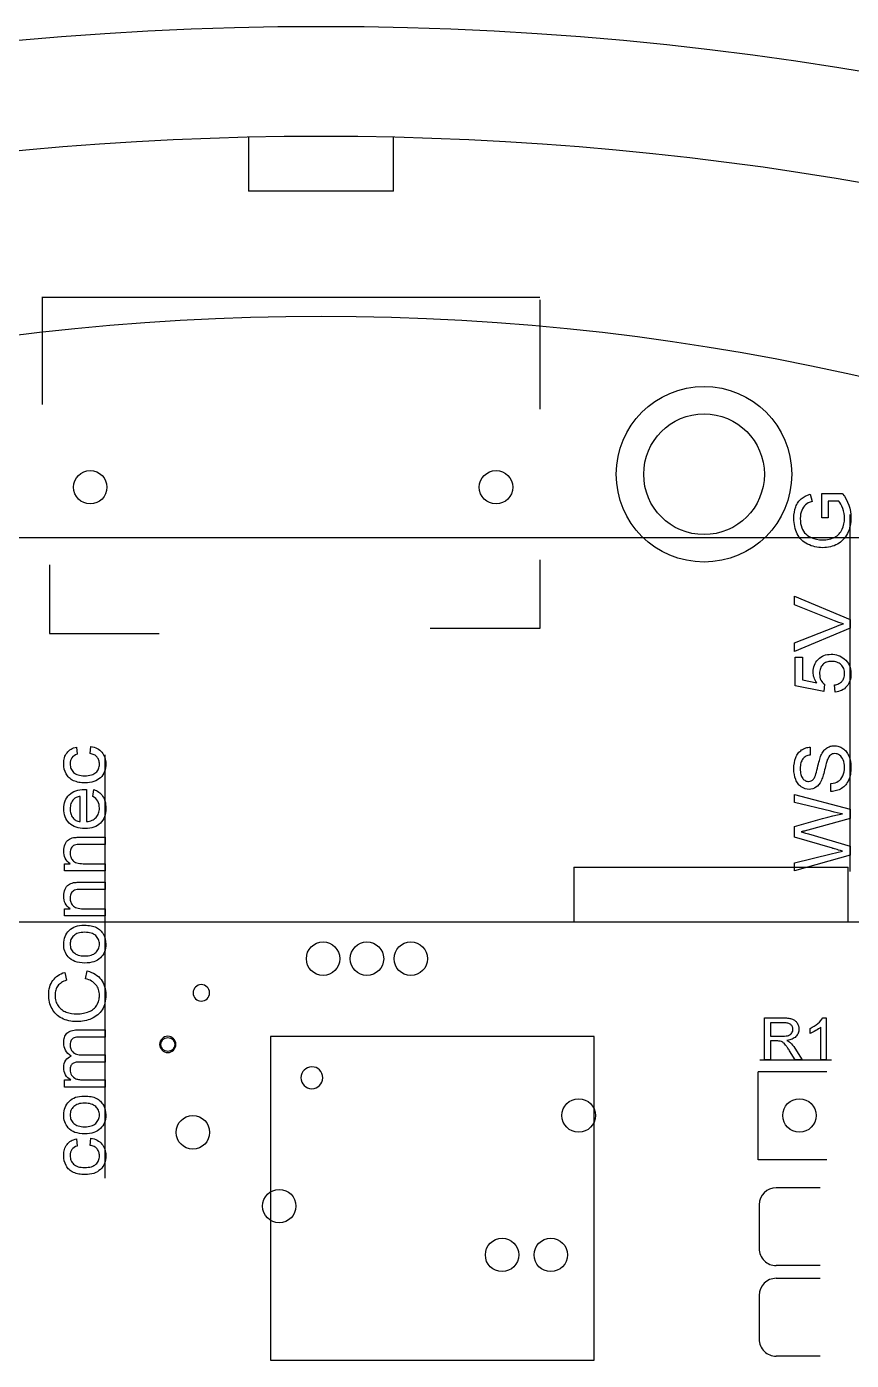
# Model space of a CAD drawing. Header units: millimetres. Extents: x -30 to 30, y -30 to 30.
# Drawn here: x -5.37 to 9.67, y 5.7 to 30 of the extents above; entities that cross this region are included whole.
import ezdxf

# ---------------------------------------------------------------- set-up
doc = ezdxf.new("R2010")
doc.units = ezdxf.units.MM
doc.linetypes.add('CENTERX2', pattern=[20.32, 12.7, -2.54, 2.54, -2.54])

msp = doc.modelspace()

# ---------------------------------------------------------------- linework, layer by layer
at = {"color": 7, "linetype": 'Continuous', "lineweight": 25}
for p, q in [((-1.321, 27.985), (-1.321, 27)), ((1.321, 27), (1.321, 27.985)), ((1.321, 27), (-1.321, 27)), ((21.657, 20.686), (-21.657, 20.686)), ((4.612, 14.686), (4.612, 13.686)), ((4.612, 14.686), (9.612, 14.686)), ((9.612, 13.686), (9.612, 14.686)), ((-22.766, 13.686), (22.781, 13.686))]:
    msp.add_line(p, q, dxfattribs=at)
at = {"color": 7, "linetype": 'Continuous'}
for p, q in [((-5.076, 23.114), (-5.076, 25.076)), ((-5.076, 25.07), (3.992, 25.07)), ((3.992, 25.02), (3.992, 23.033)), ((-4.949, 20.193), (-4.949, 18.943)), ((3.991, 20.283), (3.991, 19.033)), ((3.991, 19.033), (1.992, 19.033)), ((-4.949, 18.943), (-2.949, 18.943)), ((4.982, 11.599), (-0.918, 11.599)), ((-0.918, 11.599), (-0.918, 5.699)), ((4.982, 5.699), (4.982, 11.599)), ((9.224, 10.955), (7.974, 10.955)), ((7.974, 9.355), (7.974, 10.955)), ((9.224, 9.355), (7.974, 9.355)), ((9.102, 8.843), (8.302, 8.843)), ((7.993, 8.534), (7.993, 7.734)), ((9.102, 7.424), (8.302, 7.424)), ((9.102, 7.192), (8.302, 7.192)), ((7.993, 6.883), (7.993, 6.083)), ((-0.918, 5.699), (4.982, 5.699)), ((9.102, 5.773), (8.302, 5.773))]:
    msp.add_line(p, q, dxfattribs=at)
at = {"color": 7, "linetype": 'CENTERX2'}
for p, q in [((9.652, 14.605), (9.652, 21.114)), ((-3.937, 9.017), (-3.937, 16.732)), ((8.001, 11.176), (9.311, 11.176))]:
    msp.add_line(p, q, dxfattribs=at)
at = {"color": 7, "linetype": 'Continuous', "flags": 128}
for points in [[(9.248, 21.053), (9.131, 21.053), (9.131, 21.053), (9.131, 21.496), (9.131, 21.496), (9.507, 21.496), (9.507, 21.496), (9.544, 21.443), (9.576, 21.39), (9.603, 21.335), (9.625, 21.28), (9.643, 21.224), (9.655, 21.168), (9.663, 21.11), (9.665, 21.052), (9.665, 21.052), (9.664, 21.013), (9.661, 20.975), (9.656, 20.938), (9.649, 20.902), (9.64, 20.867), (9.629, 20.832), (9.616, 20.798), (9.601, 20.766), (9.585, 20.735), (9.566, 20.705), (9.546, 20.678), (9.524, 20.653), (9.5, 20.63), (9.474, 20.608), (9.447, 20.589), (9.418, 20.571), (9.387, 20.556), (9.356, 20.543), (9.323, 20.531), (9.29, 20.522), (9.256, 20.515), (9.221, 20.51), (9.186, 20.507), (9.149, 20.506), (9.149, 20.506), (9.112, 20.507), (9.077, 20.51), (9.041, 20.515), (9.007, 20.522), (8.973, 20.531), (8.939, 20.542), (8.906, 20.556), (8.874, 20.571), (8.843, 20.588), (8.814, 20.607), (8.788, 20.628), (8.763, 20.651), (8.74, 20.675), (8.72, 20.701), (8.701, 20.729), (8.685, 20.759), (8.67, 20.79), (8.658, 20.822), (8.647, 20.856), (8.638, 20.891), (8.632, 20.927), (8.627, 20.964), (8.624, 21.002), (8.623, 21.041), (8.623, 21.041), (8.625, 21.098), (8.632, 21.152), (8.643, 21.203), (8.658, 21.251), (8.668, 21.274), (8.678, 21.295), (8.689, 21.315), (8.701, 21.334), (8.714, 21.352), (8.727, 21.369), (8.742, 21.384), (8.757, 21.398), (8.791, 21.423), (8.83, 21.445), (8.874, 21.463), (8.922, 21.479), (8.922, 21.479), (8.955, 21.347), (8.955, 21.347), (8.919, 21.335), (8.887, 21.321), (8.859, 21.305), (8.836, 21.288), (8.815, 21.268), (8.797, 21.244), (8.78, 21.217), (8.766, 21.186), (8.755, 21.152), (8.747, 21.116), (8.742, 21.078), (8.74, 21.039), (8.74, 21.039), (8.742, 20.992), (8.747, 20.948), (8.756, 20.908), (8.768, 20.871), (8.783, 20.837), (8.8, 20.807), (8.82, 20.78), (8.841, 20.757), (8.864, 20.737), (8.889, 20.719), (8.914, 20.703), (8.941, 20.69), (8.941, 20.69), (8.989, 20.672), (9.038, 20.659), (9.09, 20.651), (9.144, 20.649), (9.144, 20.649), (9.177, 20.65), (9.208, 20.652), (9.238, 20.656), (9.267, 20.661), (9.295, 20.668), (9.321, 20.677), (9.346, 20.687), (9.369, 20.698), (9.391, 20.711), (9.412, 20.725), (9.431, 20.741), (9.448, 20.758), (9.464, 20.777), (9.479, 20.797), (9.492, 20.818), (9.504, 20.841), (9.523, 20.889), (9.537, 20.938), (9.545, 20.989), (9.548, 21.041), (9.548, 21.041), (9.546, 21.086), (9.539, 21.131), (9.529, 21.176), (9.514, 21.22), (9.496, 21.261), (9.478, 21.297), (9.46, 21.327), (9.441, 21.352), (9.441, 21.352), (9.248, 21.352), (9.248, 21.352), (9.248, 21.053)], [(9.652, 19.042), (8.636, 18.617), (8.636, 18.617), (8.636, 18.773), (8.636, 18.773), (9.364, 19.06), (9.364, 19.06), (9.407, 19.077), (9.449, 19.092), (9.489, 19.106), (9.528, 19.118), (9.528, 19.118), (9.446, 19.145), (9.364, 19.176), (9.364, 19.176), (8.636, 19.464), (8.636, 19.464), (8.636, 19.62), (8.636, 19.62), (9.652, 19.195), (9.652, 19.195), (9.652, 19.042)], [(9.378, 17.874), (9.365, 18.005), (9.365, 18.005), (9.387, 18.009), (9.408, 18.015), (9.427, 18.021), (9.445, 18.029), (9.461, 18.038), (9.476, 18.048), (9.49, 18.06), (9.502, 18.072), (9.513, 18.086), (9.522, 18.1), (9.53, 18.116), (9.536, 18.133), (9.541, 18.15), (9.545, 18.169), (9.547, 18.189), (9.548, 18.209), (9.548, 18.209), (9.547, 18.235), (9.544, 18.259), (9.539, 18.281), (9.532, 18.303), (9.523, 18.323), (9.511, 18.341), (9.498, 18.358), (9.483, 18.374), (9.466, 18.388), (9.448, 18.401), (9.429, 18.411), (9.408, 18.419), (9.386, 18.426), (9.362, 18.431), (9.337, 18.434), (9.311, 18.435), (9.311, 18.435), (9.286, 18.434), (9.263, 18.431), (9.241, 18.426), (9.22, 18.42), (9.201, 18.412), (9.183, 18.402), (9.166, 18.391), (9.151, 18.377), (9.137, 18.362), (9.125, 18.345), (9.115, 18.327), (9.107, 18.307), (9.1, 18.285), (9.096, 18.262), (9.093, 18.236), (9.092, 18.21), (9.092, 18.21), (9.094, 18.176), (9.098, 18.146), (9.106, 18.118), (9.117, 18.094), (9.131, 18.071), (9.146, 18.051), (9.164, 18.033), (9.183, 18.018), (9.183, 18.018), (9.17, 17.887), (9.17, 17.887), (8.649, 17.992), (8.649, 17.992), (8.649, 18.513), (8.649, 18.513), (8.779, 18.513), (8.779, 18.513), (8.779, 18.098), (8.779, 18.098), (9.042, 18.045), (9.042, 18.045), (9.027, 18.069), (9.013, 18.092), (9.001, 18.116), (8.992, 18.141), (8.984, 18.166), (8.979, 18.191), (8.976, 18.216), (8.975, 18.241), (8.975, 18.241), (8.976, 18.275), (8.98, 18.307), (8.988, 18.337), (8.998, 18.367), (9.011, 18.395), (9.026, 18.422), (9.045, 18.447), (9.067, 18.471), (9.09, 18.493), (9.116, 18.512), (9.143, 18.528), (9.172, 18.541), (9.202, 18.552), (9.235, 18.559), (9.268, 18.563), (9.304, 18.565), (9.304, 18.565), (9.337, 18.564), (9.37, 18.56), (9.402, 18.553), (9.432, 18.544), (9.461, 18.533), (9.489, 18.518), (9.516, 18.502), (9.542, 18.482), (9.542, 18.482), (9.571, 18.456), (9.596, 18.428), (9.617, 18.397), (9.634, 18.364), (9.648, 18.329), (9.657, 18.291), (9.663, 18.251), (9.665, 18.209), (9.665, 18.209), (9.664, 18.174), (9.66, 18.141), (9.654, 18.11), (9.645, 18.08), (9.634, 18.052), (9.621, 18.025), (9.605, 18), (9.586, 17.977), (9.566, 17.956), (9.544, 17.937), (9.521, 17.921), (9.495, 17.907), (9.468, 17.895), (9.44, 17.886), (9.41, 17.879), (9.378, 17.874)], [(-4.211, 16.754), (-4.198, 16.884), (-4.198, 16.884), (-4.166, 16.878), (-4.137, 16.87), (-4.109, 16.86), (-4.083, 16.847), (-4.059, 16.833), (-4.036, 16.817), (-4.016, 16.798), (-3.997, 16.778), (-3.98, 16.756), (-3.965, 16.732), (-3.952, 16.708), (-3.942, 16.682), (-3.934, 16.655), (-3.928, 16.627), (-3.925, 16.598), (-3.924, 16.567), (-3.924, 16.567), (-3.926, 16.529), (-3.93, 16.492), (-3.938, 16.458), (-3.949, 16.426), (-3.962, 16.395), (-3.98, 16.367), (-3.999, 16.34), (-4.023, 16.315), (-4.049, 16.293), (-4.077, 16.274), (-4.109, 16.257), (-4.143, 16.244), (-4.179, 16.234), (-4.219, 16.226), (-4.261, 16.222), (-4.305, 16.22), (-4.305, 16.22), (-4.335, 16.221), (-4.363, 16.223), (-4.391, 16.226), (-4.417, 16.23), (-4.443, 16.236), (-4.467, 16.243), (-4.491, 16.252), (-4.514, 16.261), (-4.536, 16.272), (-4.556, 16.284), (-4.575, 16.298), (-4.592, 16.313), (-4.608, 16.329), (-4.623, 16.347), (-4.636, 16.365), (-4.648, 16.386), (-4.667, 16.428), (-4.681, 16.473), (-4.69, 16.519), (-4.692, 16.567), (-4.692, 16.567), (-4.691, 16.598), (-4.689, 16.627), (-4.684, 16.654), (-4.677, 16.68), (-4.669, 16.705), (-4.658, 16.728), (-4.646, 16.75), (-4.631, 16.77), (-4.615, 16.789), (-4.598, 16.806), (-4.579, 16.822), (-4.558, 16.835), (-4.535, 16.847), (-4.511, 16.857), (-4.485, 16.865), (-4.458, 16.871), (-4.458, 16.871), (-4.445, 16.741), (-4.445, 16.741), (-4.476, 16.731), (-4.502, 16.716), (-4.524, 16.699), (-4.543, 16.678), (-4.557, 16.654), (-4.567, 16.628), (-4.573, 16.6), (-4.575, 16.569), (-4.575, 16.569), (-4.574, 16.545), (-4.571, 16.522), (-4.566, 16.501), (-4.559, 16.481), (-4.55, 16.462), (-4.539, 16.444), (-4.526, 16.427), (-4.511, 16.411), (-4.494, 16.397), (-4.475, 16.385), (-4.453, 16.374), (-4.429, 16.365), (-4.402, 16.359), (-4.373, 16.354), (-4.342, 16.351), (-4.309, 16.35), (-4.309, 16.35), (-4.275, 16.351), (-4.244, 16.354), (-4.214, 16.359), (-4.188, 16.365), (-4.163, 16.373), (-4.142, 16.384), (-4.122, 16.395), (-4.105, 16.409), (-4.09, 16.425), (-4.077, 16.441), (-4.066, 16.458), (-4.057, 16.477), (-4.05, 16.497), (-4.045, 16.518), (-4.042, 16.54), (-4.041, 16.563), (-4.041, 16.563), (-4.042, 16.581), (-4.044, 16.599), (-4.047, 16.616), (-4.052, 16.633), (-4.057, 16.648), (-4.065, 16.663), (-4.073, 16.677), (-4.083, 16.69), (-4.094, 16.702), (-4.106, 16.713), (-4.12, 16.723), (-4.135, 16.731), (-4.152, 16.739), (-4.17, 16.745), (-4.19, 16.75), (-4.211, 16.754)], [(9.3, 16.064), (9.3, 16.207), (9.3, 16.207), (9.339, 16.213), (9.374, 16.222), (9.405, 16.234), (9.432, 16.249), (9.457, 16.267), (9.479, 16.29), (9.499, 16.318), (9.516, 16.35), (9.53, 16.385), (9.54, 16.423), (9.546, 16.463), (9.548, 16.504), (9.548, 16.504), (9.546, 16.541), (9.542, 16.576), (9.534, 16.609), (9.524, 16.639), (9.51, 16.666), (9.495, 16.69), (9.477, 16.71), (9.457, 16.726), (9.436, 16.738), (9.415, 16.747), (9.393, 16.752), (9.371, 16.754), (9.371, 16.754), (9.349, 16.753), (9.328, 16.748), (9.309, 16.74), (9.291, 16.728), (9.275, 16.713), (9.26, 16.693), (9.246, 16.668), (9.233, 16.639), (9.233, 16.639), (9.229, 16.627), (9.224, 16.612), (9.219, 16.594), (9.213, 16.573), (9.207, 16.549), (9.2, 16.521), (9.192, 16.491), (9.184, 16.457), (9.176, 16.424), (9.167, 16.392), (9.159, 16.363), (9.152, 16.337), (9.144, 16.313), (9.136, 16.292), (9.128, 16.273), (9.121, 16.257), (9.121, 16.257), (9.101, 16.221), (9.078, 16.189), (9.054, 16.163), (9.027, 16.141), (8.998, 16.125), (8.967, 16.113), (8.935, 16.105), (8.901, 16.103), (8.901, 16.103), (8.864, 16.106), (8.827, 16.114), (8.792, 16.128), (8.758, 16.148), (8.742, 16.16), (8.727, 16.174), (8.713, 16.188), (8.7, 16.204), (8.688, 16.221), (8.677, 16.24), (8.667, 16.26), (8.657, 16.281), (8.642, 16.326), (8.632, 16.373), (8.625, 16.422), (8.623, 16.475), (8.623, 16.475), (8.625, 16.532), (8.632, 16.585), (8.643, 16.635), (8.659, 16.682), (8.668, 16.704), (8.679, 16.724), (8.691, 16.743), (8.703, 16.761), (8.717, 16.778), (8.732, 16.793), (8.748, 16.807), (8.764, 16.82), (8.782, 16.831), (8.8, 16.841), (8.819, 16.849), (8.839, 16.857), (8.859, 16.863), (8.88, 16.867), (8.901, 16.87), (8.923, 16.871), (8.923, 16.871), (8.923, 16.728), (8.923, 16.728), (8.901, 16.725), (8.88, 16.72), (8.861, 16.713), (8.843, 16.705), (8.827, 16.696), (8.812, 16.685), (8.798, 16.672), (8.786, 16.658), (8.775, 16.642), (8.766, 16.624), (8.758, 16.605), (8.752, 16.583), (8.747, 16.56), (8.743, 16.535), (8.741, 16.509), (8.74, 16.48), (8.74, 16.48), (8.741, 16.451), (8.743, 16.423), (8.747, 16.398), (8.751, 16.375), (8.758, 16.353), (8.765, 16.334), (8.774, 16.317), (8.785, 16.302), (8.796, 16.289), (8.808, 16.278), (8.821, 16.268), (8.834, 16.26), (8.847, 16.254), (8.862, 16.25), (8.876, 16.247), (8.892, 16.246), (8.892, 16.246), (8.918, 16.249), (8.941, 16.256), (8.963, 16.269), (8.982, 16.286), (8.982, 16.286), (8.99, 16.298), (8.999, 16.313), (9.008, 16.333), (9.017, 16.356), (9.026, 16.383), (9.035, 16.415), (9.044, 16.45), (9.054, 16.489), (9.063, 16.529), (9.072, 16.565), (9.08, 16.598), (9.088, 16.628), (9.096, 16.655), (9.104, 16.679), (9.111, 16.699), (9.118, 16.717), (9.118, 16.717), (9.128, 16.739), (9.14, 16.76), (9.151, 16.779), (9.164, 16.797), (9.177, 16.814), (9.191, 16.829), (9.205, 16.842), (9.221, 16.854), (9.236, 16.864), (9.253, 16.873), (9.27, 16.88), (9.287, 16.887), (9.306, 16.891), (9.324, 16.895), (9.344, 16.897), (9.364, 16.898), (9.364, 16.898), (9.384, 16.897), (9.403, 16.894), (9.423, 16.891), (9.442, 16.886), (9.46, 16.879), (9.479, 16.871), (9.497, 16.861), (9.515, 16.85), (9.532, 16.837), (9.549, 16.823), (9.564, 16.808), (9.578, 16.791), (9.592, 16.774), (9.604, 16.754), (9.615, 16.734), (9.626, 16.712), (9.643, 16.666), (9.655, 16.617), (9.663, 16.565), (9.665, 16.51), (9.665, 16.51), (9.664, 16.476), (9.662, 16.442), (9.659, 16.41), (9.654, 16.38), (9.648, 16.351), (9.641, 16.323), (9.632, 16.297), (9.622, 16.272), (9.611, 16.249), (9.598, 16.227), (9.584, 16.206), (9.569, 16.186), (9.552, 16.168), (9.534, 16.151), (9.515, 16.136), (9.494, 16.121), (9.472, 16.109), (9.45, 16.097), (9.427, 16.088), (9.403, 16.08), (9.378, 16.073), (9.353, 16.069), (9.327, 16.065), (9.3, 16.064)], [(-4.158, 15.971), (-4.145, 16.099), (-4.145, 16.099), (-4.12, 16.09), (-4.096, 16.079), (-4.073, 16.067), (-4.052, 16.053), (-4.032, 16.037), (-4.014, 16.02), (-3.997, 16.001), (-3.982, 15.98), (-3.969, 15.957), (-3.957, 15.933), (-3.947, 15.908), (-3.938, 15.88), (-3.932, 15.852), (-3.928, 15.822), (-3.925, 15.79), (-3.924, 15.757), (-3.924, 15.757), (-3.926, 15.715), (-3.93, 15.676), (-3.938, 15.639), (-3.949, 15.604), (-3.963, 15.571), (-3.98, 15.541), (-4, 15.513), (-4.023, 15.486), (-4.049, 15.463), (-4.078, 15.443), (-4.109, 15.426), (-4.143, 15.412), (-4.179, 15.401), (-4.217, 15.393), (-4.258, 15.388), (-4.302, 15.387), (-4.302, 15.387), (-4.347, 15.388), (-4.389, 15.393), (-4.43, 15.401), (-4.467, 15.412), (-4.502, 15.426), (-4.534, 15.443), (-4.563, 15.464), (-4.59, 15.487), (-4.614, 15.514), (-4.635, 15.542), (-4.653, 15.572), (-4.667, 15.603), (-4.678, 15.637), (-4.686, 15.673), (-4.691, 15.71), (-4.692, 15.749), (-4.692, 15.749), (-4.691, 15.787), (-4.686, 15.824), (-4.678, 15.858), (-4.667, 15.891), (-4.653, 15.922), (-4.636, 15.951), (-4.616, 15.979), (-4.592, 16.004), (-4.565, 16.027), (-4.537, 16.047), (-4.505, 16.064), (-4.471, 16.078), (-4.434, 16.089), (-4.395, 16.097), (-4.353, 16.101), (-4.309, 16.103), (-4.309, 16.103), (-4.295, 16.103), (-4.276, 16.102), (-4.276, 16.102), (-4.276, 15.517), (-4.276, 15.517), (-4.248, 15.52), (-4.222, 15.524), (-4.198, 15.531), (-4.175, 15.539), (-4.154, 15.55), (-4.135, 15.562), (-4.118, 15.576), (-4.102, 15.592), (-4.087, 15.609), (-4.075, 15.627), (-4.065, 15.647), (-4.056, 15.667), (-4.05, 15.689), (-4.045, 15.711), (-4.042, 15.735), (-4.041, 15.759), (-4.041, 15.759), (-4.043, 15.795), (-4.048, 15.829), (-4.057, 15.859), (-4.069, 15.887), (-4.085, 15.912), (-4.106, 15.935), (-4.13, 15.954), (-4.158, 15.971)], [(-4.393, 15.517), (-4.393, 15.973), (-4.393, 15.973), (-4.412, 15.97), (-4.431, 15.966), (-4.447, 15.961), (-4.463, 15.955), (-4.477, 15.948), (-4.491, 15.94), (-4.502, 15.931), (-4.513, 15.92), (-4.513, 15.92), (-4.528, 15.903), (-4.54, 15.885), (-4.551, 15.865), (-4.56, 15.844), (-4.567, 15.822), (-4.571, 15.799), (-4.574, 15.775), (-4.575, 15.749), (-4.575, 15.749), (-4.574, 15.726), (-4.572, 15.703), (-4.568, 15.682), (-4.563, 15.661), (-4.556, 15.642), (-4.547, 15.623), (-4.537, 15.605), (-4.526, 15.589), (-4.513, 15.573), (-4.499, 15.56), (-4.484, 15.548), (-4.468, 15.538), (-4.45, 15.53), (-4.432, 15.524), (-4.413, 15.519), (-4.393, 15.517)], [(9.652, 14.902), (8.636, 14.618), (8.636, 14.618), (8.636, 14.766), (8.636, 14.766), (9.305, 14.927), (9.305, 14.927), (9.408, 14.952), (9.51, 14.976), (9.51, 14.976), (9.473, 14.987), (9.44, 14.997), (9.411, 15.005), (9.386, 15.012), (9.365, 15.018), (9.349, 15.023), (9.336, 15.027), (9.328, 15.029), (9.328, 15.029), (8.636, 15.23), (8.636, 15.23), (8.636, 15.427), (8.636, 15.427), (9.146, 15.573), (9.146, 15.573), (9.24, 15.596), (9.332, 15.618), (9.422, 15.637), (9.51, 15.654), (9.51, 15.654), (9.465, 15.664), (9.414, 15.676), (9.359, 15.69), (9.299, 15.704), (9.299, 15.704), (8.636, 15.863), (8.636, 15.863), (8.636, 16.012), (8.636, 16.012), (9.652, 15.741), (9.652, 15.741), (9.652, 15.573), (9.652, 15.573), (8.877, 15.36), (8.877, 15.36), (8.854, 15.354), (8.833, 15.348), (8.815, 15.343), (8.799, 15.339), (8.786, 15.335), (8.774, 15.332), (8.765, 15.33), (8.759, 15.328), (8.759, 15.328), (8.798, 15.317), (8.833, 15.306), (8.864, 15.297), (8.891, 15.29), (8.891, 15.29), (9.652, 15.069), (9.652, 15.069), (9.652, 14.902)], [(-3.937, 14.618), (-4.679, 14.618), (-4.679, 14.618), (-4.679, 14.748), (-4.679, 14.748), (-4.576, 14.748), (-4.576, 14.748), (-4.603, 14.769), (-4.627, 14.793), (-4.647, 14.819), (-4.663, 14.847), (-4.676, 14.877), (-4.685, 14.909), (-4.691, 14.944), (-4.692, 14.981), (-4.692, 14.981), (-4.691, 15.013), (-4.686, 15.044), (-4.679, 15.074), (-4.668, 15.102), (-4.655, 15.128), (-4.641, 15.15), (-4.624, 15.169), (-4.606, 15.185), (-4.585, 15.197), (-4.563, 15.208), (-4.539, 15.217), (-4.513, 15.223), (-4.513, 15.223), (-4.503, 15.225), (-4.492, 15.226), (-4.48, 15.228), (-4.465, 15.228), (-4.449, 15.229), (-4.431, 15.23), (-4.412, 15.23), (-4.391, 15.23), (-4.391, 15.23), (-3.937, 15.23), (-3.937, 15.23), (-3.937, 15.1), (-3.937, 15.1), (-4.38, 15.1), (-4.38, 15.1), (-4.416, 15.099), (-4.446, 15.096), (-4.472, 15.092), (-4.493, 15.085), (-4.511, 15.077), (-4.527, 15.065), (-4.541, 15.051), (-4.553, 15.033), (-4.563, 15.014), (-4.57, 14.993), (-4.574, 14.97), (-4.575, 14.945), (-4.575, 14.945), (-4.574, 14.926), (-4.572, 14.907), (-4.568, 14.888), (-4.563, 14.871), (-4.556, 14.854), (-4.547, 14.837), (-4.537, 14.822), (-4.525, 14.807), (-4.511, 14.793), (-4.494, 14.781), (-4.475, 14.771), (-4.453, 14.763), (-4.427, 14.756), (-4.399, 14.752), (-4.369, 14.749), (-4.335, 14.748), (-4.335, 14.748), (-3.937, 14.748), (-3.937, 14.748), (-3.937, 14.618)], [(-3.937, 13.797), (-4.679, 13.797), (-4.679, 13.797), (-4.679, 13.928), (-4.679, 13.928), (-4.576, 13.928), (-4.576, 13.928), (-4.603, 13.949), (-4.627, 13.972), (-4.647, 13.998), (-4.663, 14.026), (-4.676, 14.056), (-4.685, 14.088), (-4.691, 14.123), (-4.692, 14.16), (-4.692, 14.16), (-4.691, 14.192), (-4.686, 14.223), (-4.679, 14.253), (-4.668, 14.281), (-4.655, 14.307), (-4.641, 14.33), (-4.624, 14.349), (-4.606, 14.364), (-4.585, 14.377), (-4.563, 14.388), (-4.539, 14.396), (-4.513, 14.403), (-4.513, 14.403), (-4.503, 14.404), (-4.492, 14.406), (-4.48, 14.407), (-4.465, 14.408), (-4.449, 14.409), (-4.431, 14.409), (-4.412, 14.409), (-4.391, 14.41), (-4.391, 14.41), (-3.937, 14.41), (-3.937, 14.41), (-3.937, 14.279), (-3.937, 14.279), (-4.38, 14.279), (-4.38, 14.279), (-4.416, 14.278), (-4.446, 14.276), (-4.472, 14.271), (-4.493, 14.265), (-4.511, 14.256), (-4.527, 14.244), (-4.541, 14.23), (-4.553, 14.213), (-4.563, 14.193), (-4.57, 14.172), (-4.574, 14.149), (-4.575, 14.125), (-4.575, 14.125), (-4.574, 14.105), (-4.572, 14.086), (-4.568, 14.068), (-4.563, 14.05), (-4.556, 14.033), (-4.547, 14.017), (-4.537, 14.001), (-4.525, 13.986), (-4.511, 13.972), (-4.494, 13.96), (-4.475, 13.95), (-4.453, 13.942), (-4.427, 13.936), (-4.399, 13.931), (-4.369, 13.928), (-4.335, 13.928), (-4.335, 13.928), (-3.937, 13.928), (-3.937, 13.928), (-3.937, 13.797)], [(-4.308, 12.938), (-4.358, 12.94), (-4.404, 12.945), (-4.447, 12.954), (-4.486, 12.966), (-4.522, 12.982), (-4.555, 13.002), (-4.585, 13.025), (-4.611, 13.051), (-4.611, 13.051), (-4.63, 13.076), (-4.646, 13.102), (-4.661, 13.129), (-4.672, 13.157), (-4.681, 13.187), (-4.687, 13.218), (-4.691, 13.25), (-4.692, 13.283), (-4.692, 13.283), (-4.691, 13.32), (-4.686, 13.356), (-4.678, 13.389), (-4.668, 13.421), (-4.654, 13.451), (-4.637, 13.48), (-4.616, 13.507), (-4.593, 13.532), (-4.567, 13.554), (-4.539, 13.574), (-4.508, 13.59), (-4.475, 13.604), (-4.439, 13.614), (-4.401, 13.622), (-4.361, 13.627), (-4.319, 13.628), (-4.319, 13.628), (-4.284, 13.627), (-4.251, 13.625), (-4.221, 13.622), (-4.192, 13.617), (-4.165, 13.611), (-4.14, 13.604), (-4.117, 13.596), (-4.095, 13.586), (-4.076, 13.574), (-4.057, 13.562), (-4.039, 13.548), (-4.023, 13.533), (-4.008, 13.517), (-3.994, 13.5), (-3.981, 13.481), (-3.969, 13.461), (-3.949, 13.42), (-3.935, 13.376), (-3.927, 13.331), (-3.924, 13.283), (-3.924, 13.283), (-3.926, 13.245), (-3.93, 13.21), (-3.938, 13.175), (-3.949, 13.143), (-3.963, 13.113), (-3.98, 13.084), (-4, 13.058), (-4.023, 13.033), (-4.049, 13.011), (-4.078, 12.991), (-4.11, 12.975), (-4.144, 12.962), (-4.181, 12.951), (-4.221, 12.944), (-4.263, 12.939), (-4.308, 12.938)], [(-4.309, 13.068), (-4.276, 13.069), (-4.246, 13.072), (-4.217, 13.077), (-4.191, 13.083), (-4.167, 13.092), (-4.145, 13.102), (-4.126, 13.115), (-4.108, 13.129), (-4.092, 13.145), (-4.079, 13.162), (-4.067, 13.18), (-4.058, 13.198), (-4.051, 13.218), (-4.045, 13.239), (-4.042, 13.261), (-4.041, 13.283), (-4.041, 13.283), (-4.042, 13.306), (-4.045, 13.327), (-4.051, 13.348), (-4.058, 13.368), (-4.067, 13.386), (-4.079, 13.404), (-4.092, 13.421), (-4.108, 13.437), (-4.126, 13.451), (-4.146, 13.463), (-4.168, 13.474), (-4.193, 13.483), (-4.219, 13.489), (-4.248, 13.494), (-4.279, 13.497), (-4.313, 13.498), (-4.313, 13.498), (-4.344, 13.497), (-4.373, 13.494), (-4.401, 13.489), (-4.426, 13.482), (-4.45, 13.474), (-4.471, 13.463), (-4.491, 13.451), (-4.509, 13.436), (-4.524, 13.42), (-4.538, 13.404), (-4.549, 13.386), (-4.559, 13.367), (-4.566, 13.348), (-4.571, 13.327), (-4.574, 13.306), (-4.575, 13.283), (-4.575, 13.283), (-4.574, 13.261), (-4.571, 13.239), (-4.566, 13.218), (-4.559, 13.198), (-4.549, 13.18), (-4.538, 13.162), (-4.524, 13.145), (-4.509, 13.129), (-4.491, 13.115), (-4.471, 13.102), (-4.45, 13.092), (-4.426, 13.083), (-4.4, 13.077), (-4.371, 13.072), (-4.341, 13.069), (-4.309, 13.068)], [(-4.296, 12.651), (-4.262, 12.794), (-4.262, 12.794), (-4.222, 12.782), (-4.185, 12.768), (-4.149, 12.752), (-4.117, 12.734), (-4.087, 12.713), (-4.059, 12.69), (-4.033, 12.665), (-4.011, 12.638), (-3.99, 12.609), (-3.973, 12.578), (-3.958, 12.546), (-3.946, 12.512), (-3.936, 12.477), (-3.929, 12.44), (-3.925, 12.401), (-3.924, 12.361), (-3.924, 12.361), (-3.925, 12.32), (-3.928, 12.281), (-3.933, 12.243), (-3.94, 12.208), (-3.95, 12.174), (-3.961, 12.143), (-3.975, 12.114), (-3.99, 12.086), (-4.008, 12.061), (-4.027, 12.036), (-4.049, 12.014), (-4.072, 11.993), (-4.097, 11.973), (-4.123, 11.956), (-4.152, 11.94), (-4.182, 11.925), (-4.214, 11.912), (-4.247, 11.901), (-4.279, 11.891), (-4.313, 11.883), (-4.347, 11.877), (-4.382, 11.873), (-4.417, 11.87), (-4.453, 11.87), (-4.453, 11.87), (-4.491, 11.871), (-4.529, 11.873), (-4.565, 11.878), (-4.6, 11.885), (-4.634, 11.894), (-4.666, 11.904), (-4.697, 11.917), (-4.727, 11.931), (-4.756, 11.948), (-4.782, 11.966), (-4.807, 11.985), (-4.83, 12.006), (-4.852, 12.029), (-4.871, 12.054), (-4.889, 12.08), (-4.905, 12.108), (-4.919, 12.136), (-4.932, 12.166), (-4.942, 12.196), (-4.951, 12.227), (-4.957, 12.259), (-4.962, 12.292), (-4.965, 12.325), (-4.966, 12.359), (-4.966, 12.359), (-4.965, 12.397), (-4.961, 12.434), (-4.955, 12.469), (-4.947, 12.502), (-4.936, 12.534), (-4.922, 12.564), (-4.907, 12.593), (-4.889, 12.621), (-4.868, 12.646), (-4.846, 12.67), (-4.822, 12.691), (-4.795, 12.711), (-4.767, 12.728), (-4.737, 12.744), (-4.705, 12.757), (-4.671, 12.768), (-4.671, 12.768), (-4.64, 12.625), (-4.64, 12.625), (-4.666, 12.616), (-4.691, 12.605), (-4.713, 12.594), (-4.734, 12.582), (-4.753, 12.568), (-4.77, 12.554), (-4.785, 12.539), (-4.799, 12.522), (-4.811, 12.505), (-4.821, 12.486), (-4.829, 12.467), (-4.836, 12.446), (-4.842, 12.424), (-4.846, 12.401), (-4.848, 12.377), (-4.849, 12.352), (-4.849, 12.352), (-4.848, 12.323), (-4.845, 12.296), (-4.841, 12.27), (-4.835, 12.244), (-4.827, 12.22), (-4.818, 12.198), (-4.807, 12.176), (-4.794, 12.156), (-4.779, 12.137), (-4.764, 12.119), (-4.747, 12.103), (-4.729, 12.089), (-4.71, 12.075), (-4.689, 12.064), (-4.668, 12.054), (-4.645, 12.045), (-4.598, 12.031), (-4.551, 12.021), (-4.502, 12.015), (-4.453, 12.013), (-4.453, 12.013), (-4.422, 12.014), (-4.391, 12.015), (-4.362, 12.018), (-4.334, 12.022), (-4.306, 12.028), (-4.28, 12.035), (-4.255, 12.042), (-4.23, 12.052), (-4.207, 12.062), (-4.186, 12.074), (-4.166, 12.086), (-4.147, 12.101), (-4.13, 12.116), (-4.115, 12.133), (-4.101, 12.152), (-4.088, 12.171), (-4.077, 12.192), (-4.068, 12.213), (-4.06, 12.234), (-4.053, 12.256), (-4.048, 12.278), (-4.044, 12.301), (-4.042, 12.324), (-4.041, 12.347), (-4.041, 12.347), (-4.042, 12.376), (-4.045, 12.403), (-4.05, 12.429), (-4.057, 12.454), (-4.066, 12.478), (-4.077, 12.501), (-4.09, 12.522), (-4.105, 12.543), (-4.122, 12.562), (-4.141, 12.58), (-4.162, 12.596), (-4.185, 12.61), (-4.21, 12.623), (-4.236, 12.634), (-4.265, 12.643), (-4.296, 12.651)], [(8.089, 11.176), (8.089, 11.938), (8.089, 11.938), (8.438, 11.938), (8.438, 11.938), (8.463, 11.938), (8.487, 11.937), (8.509, 11.935), (8.529, 11.933), (8.548, 11.93), (8.565, 11.927), (8.581, 11.922), (8.596, 11.918), (8.609, 11.912), (8.621, 11.906), (8.633, 11.898), (8.644, 11.89), (8.655, 11.88), (8.664, 11.87), (8.673, 11.858), (8.682, 11.846), (8.696, 11.82), (8.706, 11.792), (8.712, 11.763), (8.714, 11.733), (8.714, 11.733), (8.713, 11.713), (8.711, 11.694), (8.707, 11.676), (8.701, 11.659), (8.693, 11.642), (8.684, 11.627), (8.673, 11.612), (8.661, 11.598), (8.647, 11.584), (8.63, 11.573), (8.612, 11.562), (8.593, 11.553), (8.571, 11.544), (8.548, 11.538), (8.523, 11.532), (8.496, 11.528), (8.496, 11.528), (8.514, 11.518), (8.531, 11.508), (8.545, 11.498), (8.556, 11.489), (8.556, 11.489), (8.578, 11.467), (8.6, 11.442), (8.62, 11.415), (8.641, 11.386), (8.641, 11.386), (8.774, 11.176), (8.774, 11.176), (8.649, 11.176), (8.649, 11.176), (8.546, 11.337), (8.546, 11.337), (8.535, 11.354), (8.524, 11.37), (8.514, 11.385), (8.505, 11.398), (8.496, 11.411), (8.487, 11.423), (8.479, 11.434), (8.472, 11.443), (8.457, 11.46), (8.444, 11.475), (8.431, 11.486), (8.42, 11.495), (8.396, 11.507), (8.373, 11.514), (8.373, 11.514), (8.362, 11.516), (8.35, 11.517), (8.334, 11.518), (8.315, 11.518), (8.315, 11.518), (8.196, 11.518), (8.196, 11.518), (8.196, 11.176), (8.196, 11.176), (8.089, 11.176)], [(9.212, 11.176), (9.115, 11.176), (9.115, 11.176), (9.115, 11.77), (9.115, 11.77), (9.096, 11.754), (9.074, 11.738), (9.05, 11.722), (9.022, 11.706), (8.994, 11.691), (8.968, 11.677), (8.943, 11.666), (8.919, 11.657), (8.919, 11.657), (8.919, 11.748), (8.919, 11.748), (8.959, 11.767), (8.996, 11.788), (9.031, 11.811), (9.063, 11.837), (9.091, 11.863), (9.115, 11.888), (9.135, 11.913), (9.149, 11.938), (9.149, 11.938), (9.212, 11.938), (9.212, 11.938), (9.212, 11.176)], [(-3.937, 10.677), (-4.679, 10.677), (-4.679, 10.677), (-4.679, 10.807), (-4.679, 10.807), (-4.564, 10.807), (-4.564, 10.807), (-4.591, 10.826), (-4.616, 10.848), (-4.638, 10.873), (-4.657, 10.901), (-4.673, 10.931), (-4.684, 10.963), (-4.69, 10.997), (-4.692, 11.033), (-4.692, 11.033), (-4.69, 11.072), (-4.683, 11.108), (-4.672, 11.14), (-4.656, 11.168), (-4.636, 11.193), (-4.613, 11.213), (-4.585, 11.23), (-4.555, 11.243), (-4.555, 11.243), (-4.587, 11.267), (-4.615, 11.292), (-4.639, 11.319), (-4.658, 11.348), (-4.673, 11.379), (-4.684, 11.411), (-4.69, 11.445), (-4.692, 11.481), (-4.692, 11.481), (-4.691, 11.509), (-4.689, 11.535), (-4.684, 11.56), (-4.677, 11.583), (-4.669, 11.604), (-4.658, 11.623), (-4.646, 11.641), (-4.632, 11.658), (-4.615, 11.672), (-4.597, 11.685), (-4.577, 11.695), (-4.554, 11.704), (-4.53, 11.71), (-4.503, 11.715), (-4.475, 11.718), (-4.444, 11.719), (-4.444, 11.719), (-3.937, 11.719), (-3.937, 11.719), (-3.937, 11.589), (-3.937, 11.589), (-4.396, 11.589), (-4.396, 11.589), (-4.431, 11.588), (-4.46, 11.586), (-4.484, 11.582), (-4.503, 11.576), (-4.518, 11.569), (-4.532, 11.558), (-4.545, 11.546), (-4.555, 11.53), (-4.564, 11.513), (-4.57, 11.494), (-4.574, 11.474), (-4.575, 11.452), (-4.575, 11.452), (-4.574, 11.432), (-4.572, 11.413), (-4.568, 11.395), (-4.562, 11.377), (-4.555, 11.361), (-4.547, 11.346), (-4.536, 11.331), (-4.524, 11.317), (-4.511, 11.304), (-4.495, 11.293), (-4.477, 11.284), (-4.458, 11.277), (-4.436, 11.271), (-4.413, 11.267), (-4.388, 11.264), (-4.361, 11.263), (-4.361, 11.263), (-3.937, 11.263), (-3.937, 11.263), (-3.937, 11.133), (-3.937, 11.133), (-4.411, 11.133), (-4.411, 11.133), (-4.431, 11.133), (-4.449, 11.131), (-4.467, 11.129), (-4.483, 11.125), (-4.497, 11.121), (-4.511, 11.115), (-4.523, 11.109), (-4.534, 11.101), (-4.544, 11.093), (-4.552, 11.083), (-4.559, 11.072), (-4.565, 11.059), (-4.57, 11.046), (-4.573, 11.031), (-4.575, 11.015), (-4.575, 10.997), (-4.575, 10.997), (-4.574, 10.97), (-4.568, 10.945), (-4.56, 10.92), (-4.548, 10.896), (-4.533, 10.874), (-4.514, 10.856), (-4.492, 10.84), (-4.468, 10.828), (-4.454, 10.823), (-4.438, 10.819), (-4.421, 10.816), (-4.403, 10.813), (-4.383, 10.81), (-4.362, 10.809), (-4.339, 10.808), (-4.315, 10.807), (-4.315, 10.807), (-3.937, 10.807), (-3.937, 10.807), (-3.937, 10.677)], [(8.196, 11.606), (8.417, 11.606), (8.417, 11.606), (8.45, 11.607), (8.48, 11.609), (8.505, 11.614), (8.527, 11.62), (8.545, 11.628), (8.561, 11.638), (8.575, 11.65), (8.586, 11.664), (8.595, 11.68), (8.602, 11.696), (8.605, 11.713), (8.607, 11.73), (8.607, 11.73), (8.606, 11.743), (8.604, 11.755), (8.601, 11.767), (8.597, 11.778), (8.591, 11.788), (8.584, 11.798), (8.576, 11.808), (8.567, 11.816), (8.556, 11.824), (8.544, 11.831), (8.531, 11.837), (8.516, 11.842), (8.5, 11.845), (8.482, 11.848), (8.463, 11.85), (8.442, 11.85), (8.442, 11.85), (8.196, 11.85), (8.196, 11.85), (8.196, 11.606)], [(-4.308, 9.825), (-4.358, 9.826), (-4.404, 9.832), (-4.447, 9.841), (-4.486, 9.853), (-4.522, 9.869), (-4.555, 9.888), (-4.585, 9.912), (-4.611, 9.938), (-4.611, 9.938), (-4.63, 9.963), (-4.646, 9.988), (-4.661, 10.015), (-4.672, 10.044), (-4.681, 10.074), (-4.687, 10.104), (-4.691, 10.137), (-4.692, 10.17), (-4.692, 10.17), (-4.691, 10.207), (-4.686, 10.243), (-4.678, 10.276), (-4.668, 10.308), (-4.654, 10.338), (-4.637, 10.367), (-4.616, 10.393), (-4.593, 10.418), (-4.567, 10.441), (-4.539, 10.461), (-4.508, 10.477), (-4.475, 10.491), (-4.439, 10.501), (-4.401, 10.509), (-4.361, 10.514), (-4.319, 10.515), (-4.319, 10.515), (-4.284, 10.514), (-4.251, 10.512), (-4.221, 10.509), (-4.192, 10.504), (-4.165, 10.498), (-4.14, 10.491), (-4.117, 10.482), (-4.095, 10.472), (-4.076, 10.461), (-4.057, 10.449), (-4.039, 10.435), (-4.023, 10.42), (-4.008, 10.404), (-3.994, 10.387), (-3.981, 10.368), (-3.969, 10.348), (-3.949, 10.307), (-3.935, 10.263), (-3.927, 10.217), (-3.924, 10.17), (-3.924, 10.17), (-3.926, 10.132), (-3.93, 10.096), (-3.938, 10.062), (-3.949, 10.03), (-3.963, 10), (-3.98, 9.971), (-4, 9.945), (-4.023, 9.92), (-4.049, 9.898), (-4.078, 9.878), (-4.11, 9.862), (-4.144, 9.848), (-4.181, 9.838), (-4.221, 9.83), (-4.263, 9.826), (-4.308, 9.825)], [(-4.309, 9.955), (-4.276, 9.956), (-4.246, 9.959), (-4.217, 9.963), (-4.191, 9.97), (-4.167, 9.979), (-4.145, 9.989), (-4.126, 10.002), (-4.108, 10.016), (-4.092, 10.032), (-4.079, 10.049), (-4.067, 10.066), (-4.058, 10.085), (-4.051, 10.105), (-4.045, 10.126), (-4.042, 10.147), (-4.041, 10.17), (-4.041, 10.17), (-4.042, 10.193), (-4.045, 10.214), (-4.051, 10.235), (-4.058, 10.255), (-4.067, 10.273), (-4.079, 10.291), (-4.092, 10.308), (-4.108, 10.324), (-4.126, 10.338), (-4.146, 10.35), (-4.168, 10.361), (-4.193, 10.369), (-4.219, 10.376), (-4.248, 10.381), (-4.279, 10.384), (-4.313, 10.385), (-4.313, 10.385), (-4.344, 10.384), (-4.373, 10.381), (-4.401, 10.376), (-4.426, 10.369), (-4.45, 10.361), (-4.471, 10.35), (-4.491, 10.338), (-4.509, 10.323), (-4.524, 10.307), (-4.538, 10.29), (-4.549, 10.273), (-4.559, 10.254), (-4.566, 10.234), (-4.571, 10.214), (-4.574, 10.193), (-4.575, 10.17), (-4.575, 10.17), (-4.574, 10.147), (-4.571, 10.126), (-4.566, 10.105), (-4.559, 10.085), (-4.549, 10.066), (-4.538, 10.049), (-4.524, 10.032), (-4.509, 10.016), (-4.491, 10.002), (-4.471, 9.989), (-4.45, 9.979), (-4.426, 9.97), (-4.4, 9.963), (-4.371, 9.959), (-4.341, 9.956), (-4.309, 9.955)], [(-4.211, 9.616), (-4.198, 9.746), (-4.198, 9.746), (-4.166, 9.74), (-4.137, 9.732), (-4.109, 9.722), (-4.083, 9.709), (-4.059, 9.695), (-4.036, 9.679), (-4.016, 9.66), (-3.997, 9.64), (-3.98, 9.618), (-3.965, 9.594), (-3.952, 9.57), (-3.942, 9.544), (-3.934, 9.517), (-3.928, 9.489), (-3.925, 9.459), (-3.924, 9.429), (-3.924, 9.429), (-3.926, 9.391), (-3.93, 9.354), (-3.938, 9.32), (-3.949, 9.288), (-3.962, 9.257), (-3.98, 9.229), (-3.999, 9.202), (-4.023, 9.177), (-4.049, 9.155), (-4.077, 9.136), (-4.109, 9.119), (-4.143, 9.106), (-4.179, 9.096), (-4.219, 9.088), (-4.261, 9.084), (-4.305, 9.082), (-4.305, 9.082), (-4.335, 9.083), (-4.363, 9.085), (-4.391, 9.088), (-4.417, 9.092), (-4.443, 9.098), (-4.467, 9.105), (-4.491, 9.113), (-4.514, 9.123), (-4.536, 9.134), (-4.556, 9.146), (-4.575, 9.16), (-4.592, 9.175), (-4.608, 9.191), (-4.623, 9.209), (-4.636, 9.227), (-4.648, 9.248), (-4.667, 9.29), (-4.681, 9.335), (-4.69, 9.381), (-4.692, 9.429), (-4.692, 9.429), (-4.691, 9.46), (-4.689, 9.489), (-4.684, 9.516), (-4.677, 9.542), (-4.669, 9.567), (-4.658, 9.59), (-4.646, 9.612), (-4.631, 9.632), (-4.615, 9.651), (-4.598, 9.668), (-4.579, 9.684), (-4.558, 9.697), (-4.535, 9.709), (-4.511, 9.719), (-4.485, 9.727), (-4.458, 9.733), (-4.458, 9.733), (-4.445, 9.603), (-4.445, 9.603), (-4.476, 9.593), (-4.502, 9.578), (-4.524, 9.561), (-4.543, 9.54), (-4.557, 9.516), (-4.567, 9.49), (-4.573, 9.461), (-4.575, 9.431), (-4.575, 9.431), (-4.574, 9.407), (-4.571, 9.384), (-4.566, 9.363), (-4.559, 9.343), (-4.55, 9.324), (-4.539, 9.306), (-4.526, 9.289), (-4.511, 9.273), (-4.494, 9.259), (-4.475, 9.247), (-4.453, 9.236), (-4.429, 9.227), (-4.402, 9.221), (-4.373, 9.216), (-4.342, 9.213), (-4.309, 9.212), (-4.309, 9.212), (-4.275, 9.213), (-4.244, 9.216), (-4.214, 9.221), (-4.188, 9.227), (-4.163, 9.235), (-4.142, 9.246), (-4.122, 9.257), (-4.105, 9.271), (-4.09, 9.286), (-4.077, 9.303), (-4.066, 9.32), (-4.057, 9.339), (-4.05, 9.359), (-4.045, 9.379), (-4.042, 9.401), (-4.041, 9.425), (-4.041, 9.425), (-4.042, 9.443), (-4.044, 9.461), (-4.047, 9.478), (-4.052, 9.494), (-4.057, 9.51), (-4.065, 9.525), (-4.073, 9.539), (-4.083, 9.552), (-4.094, 9.564), (-4.106, 9.575), (-4.12, 9.585), (-4.135, 9.593), (-4.152, 9.601), (-4.17, 9.607), (-4.19, 9.612), (-4.211, 9.616)]]:
    msp.add_lwpolyline(points, dxfattribs=at)
at = {"color": 7, "linetype": 'Continuous'}
for centre, radius in [((6.985, 21.844), 1.6), ((6.985, 21.844), 1.1), ((-4.208, 21.608), 0.305), ((3.192, 21.608), 0.305), ((0.038, 13.017), 0.305), ((0.838, 13.017), 0.305), ((1.638, 13.017), 0.305), ((-2.794, 11.455), 0.127), ((4.699, 10.16), 0.305), ((8.725, 10.16), 0.305), ((-2.337, 9.853), 0.305), ((-0.762, 8.509), 0.305), ((3.302, 7.62), 0.305), ((4.191, 7.62), 0.305)]:
    msp.add_circle(centre, radius, dxfattribs=at)
at = {"color": 7, "linetype": 'Continuous', "lineweight": 25}
for radius, start, end in [(60, 65.70481, 114.29519), (58, 68.58848, 111.41152)]:
    msp.add_arc((0, -30), radius, start, end, dxfattribs=at)
at = {"color": 7, "linetype": 'Continuous'}
for centre, radius, start, end in [((0.002, -20), 44.72, 63.4373, 116.5675), ((-2.182, 12.394), 0.15, 0.4851, 359.5149), ((-2.794, 11.455), 0.148, 90, 270), ((-2.794, 11.455), 0.148, 270, 90), ((-0.167, 10.847), 0.2, 0.3638, 359.6362), ((8.302, 8.534), 0.31, 90, 180), ((8.302, 7.734), 0.31, 179.9953, 270), ((8.302, 6.883), 0.31, 90, 180), ((8.302, 6.083), 0.31, 179.9953, 270)]:
    msp.add_arc(centre, radius, start, end, dxfattribs=at)

doc.saveas('drawing.dxf')
